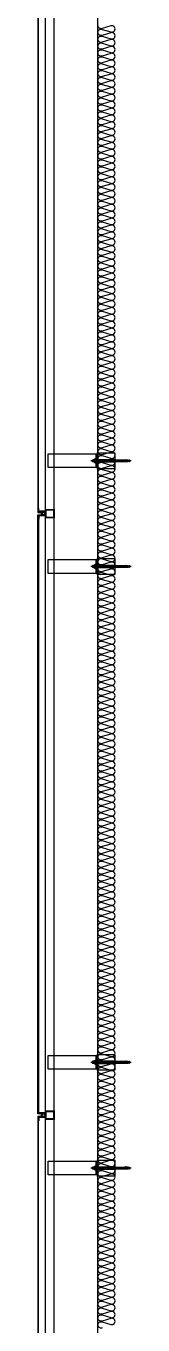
# Model space of a CAD drawing. Header units: millimetres. Extents: x 19868 to 801382, y -4805 to 85279.
# Drawn here: x 748038 to 748582, y 58958 to 66516 of the extents above; entities that cross this region are included whole.
import ezdxf

# ---------------------------------------------------------------- set-up
doc = ezdxf.new("R2010")
doc.units = ezdxf.units.MM
doc.header["$LTSCALE"] = 250
for name, color, linetype in [('A-ETC-8', 8, 'Continuous'), ('A-FIN', 6, 'Continuous'), ('ISL', 251, 'Continuous')]:
    doc.layers.add(name, color=color, linetype=linetype)

# ---------------------------------------------------------------- blocks, each defined once
blk = doc.blocks.new('A$C632c858f')
at = {"layer": 'A-ETC-8'}
blk.add_arc((-2.8, 0), 24, 341.82483, 18.17517, dxfattribs=at)
blk.add_ellipse((34, 0), major_axis=(7.59, 0), ratio=0.987937, dxfattribs=at)
blk = doc.blocks.new('A$Cae507117')
at = {"layer": 'A-ETC-8'}
for points in [[(-50, 0), (-50, -50), (0, -50), (0, 0)], [(-46.8, -3.2), (-46.8, -46.8), (-3.2, -46.8), (-3.2, -3.2)]]:
    blk.add_lwpolyline(points, close=True, dxfattribs=at)
blk = doc.blocks.new('너트 M12')
for p, q in [((-9, 0), (9, 0)), ((-9.5, -9), (-9.5, -0.5)), ((9, -9.5), (-9, -9.5)), ((0, -8.3), (0, -1.2)), ((9.5, -0.5), (9.5, -9))]:
    blk.add_line(p, q)
for centre, start, end in [((-9, -0.5), 90, 180), ((-9, -9), 180, 270), ((9, -0.5), 0, 90), ((9, -9), 270, 0)]:
    blk.add_arc(centre, 0.5, start, end)
at = {"extrusion": (0, 0, -1)}
for centre, major_axis, ratio, start_param, end_param in [((-4.8, -0.9), (-4.75, 0.31), 0.185359, -0.024388, 3.141593), ((4.8, -0.9), (4.75, 0.31), 0.185108, 3.141593, 6.30754), ((-4.8, -8.6), (4.75, 0.31), 0.187111, 0, 3.166211), ((4.8, -8.6), (-4.75, 0.31), 0.185991, 3.117121, 6.283185)]:
    blk.add_ellipse(centre, major_axis=major_axis, ratio=ratio, start_param=start_param, end_param=end_param, dxfattribs=at)
blk = doc.blocks.new('A$C5ebcaad0')
at = {"layer": 'A-ETC-8'}
for p, q in [((-449, -225), (-214, -225)), ((-439, -220.5), (-439, -229.5)), ((-437, -219), (-437.5, -219)), ((-426, -220.5), (-437, -219)), ((-431.6, -219.7), (-431.6, -221.5)), ((-431.1, -222.3), (-429.3, -223.5)), ((-431.1, -227.7), (-429.3, -226.5)), ((-415.6, -218.7), (-430.6, -218.7)), ((-421.1, -224), (-427.7, -224)), ((-421.1, -226), (-427.7, -226)), ((-426, -220.5), (-412, -220.5)), ((-420.6, -223.5), (-420.6, -223)), ((-420.6, -227), (-420.6, -226.5)), ((-416.6, -227), (-416.6, -223)), ((-415.6, -218.7), (-412.6, -218.7)), ((-412.6, -218.7), (-412.6, -231.2)), ((-412, -231), (-412, -219)), ((-409, -219), (-412, -219)), ((-409, -231), (-409, -219)), ((-355, -219), (-409, -219)), ((-355, -219), (-245.5, -219)), ((-234, -219), (-225.5, -219)), ((-234, -220.5), (-224, -220.5)), ((-225.5, -231), (-225.5, -219)), ((-224, -220.5), (-225.5, -219)), ((-224, -229.5), (-224, -220.5)), ((-437.5, -231), (-437, -231)), ((-437, -231), (-426, -229.5)), ((-431.6, -228.5), (-431.6, -230.2)), ((-430.6, -231.2), (-415.6, -231.2)), ((-426, -229.5), (-412, -229.5)), ((-415.6, -231.2), (-412.6, -231.2)), ((-412, -231), (-409, -231)), ((-409, -231), (-355, -231)), ((-245.5, -231), (-355, -231)), ((-234.2, -229.5), (-224, -229.5)), ((-234, -231), (-225.5, -231)), ((-224, -229.5), (-225.5, -231))]:
    blk.add_line(p, q, dxfattribs=at)
for points in [[(-255, -180.5), (-255, -269.5), (-355, -269.5), (-355, -180.5)], [(33.5, -185), (-251.5, -185), (-251.5, -265), (33.5, -265)], [(-251.5, -265), (-245.5, -265), (-245.5, -185), (-251.5, -185)], [(-245.5, -210), (-245.5, -240), (-243.5, -240), (-243.5, -210)]]:
    blk.add_lwpolyline(points, close=True, dxfattribs=at)
blk.add_lwpolyline([(-251.5, -177.5), (-251.5, -272.5, -0.414214), (-252.5, -273.5), (-255, -273.5), (-255, -176.5), (-252.5, -176.5, -0.414214)], format="xyb", close=True, dxfattribs=at)
for centre, radius, start, end in [((-437.5, -220.5), 1.5, 90, 180), ((-430.6, -219.7), 1, 90, 180), ((-430.6, -221.5), 1, 180, 236.30993), ((-427.7, -221), 3, 236.30993, 270), ((-427.7, -229), 3, 90, 123.69007), ((-421.1, -223.5), 0.5, 270, 0), ((-421.1, -226.5), 0.5, 0, 90), ((-418.6, -223), 2, 90, 180), ((-418.6, -223), 2, 0, 90), ((-437.5, -229.5), 1.5, 180, 270), ((-430.6, -228.5), 1, 123.69007, 180), ((-430.6, -230.2), 1, 180, 270), ((-418.6, -227), 2, 180, 270), ((-418.6, -227), 2, 270, 0)]:
    blk.add_arc(centre, radius, start, end, dxfattribs=at)
at = {"layer": 'A-ETC-8', "xscale": -1, "rotation": 90}
blk.add_blockref('너트 M12', (-243.5, -225), dxfattribs=at)

msp = doc.modelspace()

# ---------------------------------------------------------------- linework, layer by layer
at = {"layer": 'A-ETC-8'}
for p, q in [((748083.2, 51538.9, 0), (748083.2, 76146.7)), ((748133.2, 51538.9, 0), (748133.2, 76146.7))]:
    msp.add_line(p, q, dxfattribs=at)
for points in [[(748046.2, 63690.4), (748081.2, 63690.4), (748081.2, 63679.4), (748083.2, 63679.4), (748083.2, 63692.4), (748047.9, 63692.4, 0.226541), (748044.2, 63696.1), (748044.2, 63710.8), (748042.2, 63710.8), (748042.2, 63694.4, -0.414214)], [(748046.2, 63667.4), (748081.2, 63667.4), (748081.2, 63678.4), (748083.2, 63678.4), (748083.2, 63665.4), (748047.9, 63665.4, -0.226541), (748044.2, 63661.8), (748044.2, 63647.1), (748042.2, 63647.1), (748042.2, 63663.4, 0.414214)], [(748046.2, 60190.4), (748081.2, 60190.4), (748081.2, 60179.4), (748083.2, 60179.4), (748083.2, 60192.4), (748047.9, 60192.4, 0.226541), (748044.2, 60196.1), (748044.2, 60210.8), (748042.2, 60210.8), (748042.2, 60194.4, -0.414214)], [(748046.2, 60167.4), (748081.2, 60167.4), (748081.2, 60178.4), (748083.2, 60178.4), (748083.2, 60165.4), (748047.9, 60165.4, -0.226541), (748044.2, 60161.8), (748044.2, 60147.1), (748042.2, 60147.1), (748042.2, 60163.4, 0.414214)]]:
    msp.add_lwpolyline(points, format="xyb", close=True, dxfattribs=at)
at = {"layer": 'A-FIN'}
for points in [[(748079.2, 67167.4), (748079.2, 67171.4), (748038.2, 67171.4), (748038.2, 63686.4), (748079.2, 63686.4), (748079.2, 63690.4), (748042.2, 63690.4), (748042.2, 67167.4), (748079.2, 67167.4)], [(748079.2, 60190.4), (748079.2, 60186.4), (748038.2, 60186.4), (748038.2, 63671.4), (748079.2, 63671.4), (748079.2, 63667.4), (748042.2, 63667.4), (748042.2, 60190.4), (748079.2, 60190.4)], [(748079.2, 60167.4), (748079.2, 60171.4), (748038.2, 60171.4), (748038.2, 56436.4), (748079.2, 56436.4), (748079.2, 56440.4), (748042.2, 56440.4), (748042.2, 60167.4), (748079.2, 60167.4)]]:
    msp.add_lwpolyline(points, close=True, dxfattribs=at)
at = {"layer": 'ISL'}
msp.add_line((748388.2, 51518.9, 0), (748388.2, 76128.9), dxfattribs=at)
at = {"layer": 'ISL', "elevation": 0}
msp.add_lwpolyline([(748412.4, 58941.3, -0.509267), (748388.2, 58959, -0.509267), (748412.4, 58976.6), (748464, 58961.3, 1.372593), (748464, 58996.6), (748412.4, 58981.3, -0.509267), (748388.2, 58999, -0.509267), (748412.4, 59016.6), (748464, 59001.3, 1.372593), (748464, 59036.6), (748412.4, 59021.3, -0.509267), (748388.2, 59039, -0.509267), (748412.4, 59056.6), (748464, 59041.3, 1.372593), (748464, 59076.6), (748412.4, 59061.3, -0.509267), (748388.2, 59079, -0.509267), (748412.4, 59096.6), (748464, 59081.3, 1.372593), (748464, 59116.6), (748412.4, 59101.3, -0.509267), (748388.2, 59119, -0.509267), (748412.4, 59136.6), (748464, 59121.3, 1.372593), (748464, 59156.6), (748412.4, 59141.3, -0.509267), (748388.2, 59159, -0.509267), (748412.4, 59176.6), (748464, 59161.3, 1.372593), (748464, 59196.6), (748412.4, 59181.3, -0.509267), (748388.2, 59199, -0.509267), (748412.4, 59216.6), (748464, 59201.3, 1.372593), (748464, 59236.6), (748412.4, 59221.3, -0.509267), (748388.2, 59239, -0.509267), (748412.4, 59256.6), (748464, 59241.3, 1.372593), (748464, 59276.6), (748412.4, 59261.3, -0.509267), (748388.2, 59279, -0.509267), (748412.4, 59296.6), (748464, 59281.3, 1.372593), (748464, 59316.6), (748412.4, 59301.3, -0.509267), (748388.2, 59319, -0.509267), (748412.4, 59336.6), (748464, 59321.3, 1.372593), (748464, 59356.6), (748412.4, 59341.3, -0.509267), (748388.2, 59359, -0.509267), (748412.4, 59376.6), (748464, 59361.3, 1.372593), (748464, 59396.6), (748412.4, 59381.3, -0.509267), (748388.2, 59399, -0.509267), (748412.4, 59416.6), (748464, 59401.3, 1.372593), (748464, 59436.6), (748412.4, 59421.3, -0.509267), (748388.2, 59439, -0.509267), (748412.4, 59456.6), (748464, 59441.3, 1.372593), (748464, 59476.6), (748412.4, 59461.3, -0.509267), (748388.2, 59479, -0.509267), (748412.4, 59496.6), (748464, 59481.3, 1.372593), (748464, 59516.6), (748412.4, 59501.3, -0.509267), (748388.2, 59519, -0.509267), (748412.4, 59536.6), (748464, 59521.3, 1.372593), (748464, 59556.6), (748412.4, 59541.3, -0.509267), (748388.2, 59559, -0.509267), (748412.4, 59576.6), (748464, 59561.3, 1.372593), (748464, 59596.6), (748412.4, 59581.3, -0.509267), (748388.2, 59599, -0.509267), (748412.4, 59616.6), (748464, 59601.3, 1.372593), (748464, 59636.6), (748412.4, 59621.3, -0.509267), (748388.2, 59639, -0.509267), (748412.4, 59656.6), (748464, 59641.3, 1.372593), (748464, 59676.6), (748412.4, 59661.3, -0.509267), (748388.2, 59679, -0.509267), (748412.4, 59696.6), (748464, 59681.3, 1.372593), (748464, 59716.6), (748412.4, 59701.3, -0.509267), (748388.2, 59719, -0.509267), (748412.4, 59736.6), (748464, 59721.3, 1.372593), (748464, 59756.6), (748412.4, 59741.3, -0.509267), (748388.2, 59759, -0.509267), (748412.4, 59776.6), (748464, 59761.3, 1.372593), (748464, 59796.6), (748412.4, 59781.3, -0.509267), (748388.2, 59799, -0.509267), (748412.4, 59816.6), (748464, 59801.3, 1.372593), (748464, 59836.6), (748412.4, 59821.3, -0.509267), (748388.2, 59839, -0.509267), (748412.4, 59856.6), (748464, 59841.3, 1.372593), (748464, 59876.6), (748412.4, 59861.3, -0.509267), (748388.2, 59879, -0.509267), (748412.4, 59896.6), (748464, 59881.3, 1.372593), (748464, 59916.6), (748412.4, 59901.3, -0.509267), (748388.2, 59919, -0.509267), (748412.4, 59936.6), (748464, 59921.3, 1.372593), (748464, 59956.6), (748412.4, 59941.3, -0.509267), (748388.2, 59959, -0.509267), (748412.4, 59976.6), (748464, 59961.3, 1.372593), (748464, 59996.6), (748412.4, 59981.3, -0.509267), (748388.2, 59999, -0.509267), (748412.4, 60016.6), (748464, 60001.3, 1.372593), (748464, 60036.6), (748412.4, 60021.3, -0.509267), (748388.2, 60039, -0.509267), (748412.4, 60056.6), (748464, 60041.3, 1.372593), (748464, 60076.6), (748412.4, 60061.3, -0.509267), (748388.2, 60079, -0.509267), (748412.4, 60096.6), (748464, 60081.3, 1.372593), (748464, 60116.6), (748412.4, 60101.3, -0.509267), (748388.2, 60119, -0.509267), (748412.4, 60136.6), (748464, 60121.3, 1.372593), (748464, 60156.6), (748412.4, 60141.3, -0.509267), (748388.2, 60159, -0.509267), (748412.4, 60176.6), (748464, 60161.3, 1.372593), (748464, 60196.6), (748412.4, 60181.3, -0.509267), (748388.2, 60199, -0.509267), (748412.4, 60216.6), (748464, 60201.3, 1.372593), (748464, 60236.6), (748412.4, 60221.3, -0.509267), (748388.2, 60239, -0.509267), (748412.4, 60256.6), (748464, 60241.3, 1.372593), (748464, 60276.6), (748412.4, 60261.3, -0.509267), (748388.2, 60279, -0.509267), (748412.4, 60296.6), (748464, 60281.3, 1.372593), (748464, 60316.6), (748412.4, 60301.3, -0.509267), (748388.2, 60319, -0.509267), (748412.4, 60336.6), (748464, 60321.3, 1.372593), (748464, 60356.6), (748412.4, 60341.3, -0.509267), (748388.2, 60359, -0.509267), (748412.4, 60376.6), (748464, 60361.3, 1.372593), (748464, 60396.6), (748412.4, 60381.3, -0.509267), (748388.2, 60399, -0.509267), (748412.4, 60416.6), (748464, 60401.3, 1.372593), (748464, 60436.6), (748412.4, 60421.3, -0.509267), (748388.2, 60439, -0.509267), (748412.4, 60456.6), (748464, 60441.3, 1.372593), (748464, 60476.6), (748412.4, 60461.3, -0.509267), (748388.2, 60479, -0.509267), (748412.4, 60496.6), (748464, 60481.3, 1.372593), (748464, 60516.6), (748412.4, 60501.3, -0.509267), (748388.2, 60519, -0.509267), (748412.4, 60536.6), (748464, 60521.3, 1.372593), (748464, 60556.6), (748412.4, 60541.3, -0.509267), (748388.2, 60559, -0.509267), (748412.4, 60576.6), (748464, 60561.3, 1.372593), (748464, 60596.6), (748412.4, 60581.3, -0.509267), (748388.2, 60599, -0.509267), (748412.4, 60616.6), (748464, 60601.3, 1.372593), (748464, 60636.6), (748412.4, 60621.3, -0.509267), (748388.2, 60639, -0.509267), (748412.4, 60656.6), (748464, 60641.3, 1.372593), (748464, 60676.6), (748412.4, 60661.3, -0.509267), (748388.2, 60679, -0.509267), (748412.4, 60696.6), (748464, 60681.3, 1.372593), (748464, 60716.6), (748412.4, 60701.3, -0.509267), (748388.2, 60719, -0.509267), (748412.4, 60736.6), (748464, 60721.3, 1.372593), (748464, 60756.6), (748412.4, 60741.3, -0.509267), (748388.2, 60759, -0.509267), (748412.4, 60776.6), (748464, 60761.3, 1.372593), (748464, 60796.6), (748412.4, 60781.3, -0.509267), (748388.2, 60799, -0.509267), (748412.4, 60816.6), (748464, 60801.3, 1.372593), (748464, 60836.6), (748412.4, 60821.3, -0.509267), (748388.2, 60839, -0.509267), (748412.4, 60856.6), (748464, 60841.3, 1.372593), (748464, 60876.6), (748412.4, 60861.3, -0.509267), (748388.2, 60879, -0.509267), (748412.4, 60896.6), (748464, 60881.3, 1.372593), (748464, 60916.6), (748412.4, 60901.3, -0.509267), (748388.2, 60919, -0.509267), (748412.4, 60936.6), (748464, 60921.3, 1.372593), (748464, 60956.6), (748412.4, 60941.3, -0.509267), (748388.2, 60959, -0.509267), (748412.4, 60976.6), (748464, 60961.3, 1.372593), (748464, 60996.6), (748412.4, 60981.3, -0.509267), (748388.2, 60999, -0.509267), (748412.4, 61016.6), (748464, 61001.3, 1.372593), (748464, 61036.6), (748412.4, 61021.3, -0.509267), (748388.2, 61039, -0.509267), (748412.4, 61056.6), (748464, 61041.3, 1.372593), (748464, 61076.6), (748412.4, 61061.3, -0.509267), (748388.2, 61079, -0.509267), (748412.4, 61096.6), (748464, 61081.3, 1.372593), (748464, 61116.6), (748412.4, 61101.3, -0.509267), (748388.2, 61119, -0.509267), (748412.4, 61136.6), (748464, 61121.3, 1.372593), (748464, 61156.6), (748412.4, 61141.3, -0.509267), (748388.2, 61159, -0.509267), (748412.4, 61176.6), (748464, 61161.3, 1.372593), (748464, 61196.6), (748412.4, 61181.3, -0.509267), (748388.2, 61199, -0.509267), (748412.4, 61216.6), (748464, 61201.3, 1.372593), (748464, 61236.6), (748412.4, 61221.3, -0.509267), (748388.2, 61239, -0.509267), (748412.4, 61256.6), (748464, 61241.3, 1.372593), (748464, 61276.6), (748412.4, 61261.3, -0.509267), (748388.2, 61279, -0.509267), (748412.4, 61296.6), (748464, 61281.3, 1.372593), (748464, 61316.6), (748412.4, 61301.3, -0.509267), (748388.2, 61319, -0.509267), (748412.4, 61336.6), (748464, 61321.3, 1.372593), (748464, 61356.6), (748412.4, 61341.3, -0.509267), (748388.2, 61359, -0.509267), (748412.4, 61376.6), (748464, 61361.3, 1.372593), (748464, 61396.6), (748412.4, 61381.3, -0.509267), (748388.2, 61399, -0.509267), (748412.4, 61416.6), (748464, 61401.3, 1.372593), (748464, 61436.6), (748412.4, 61421.3, -0.509267), (748388.2, 61439, -0.509267), (748412.4, 61456.6), (748464, 61441.3, 1.372593), (748464, 61476.6), (748412.4, 61461.3, -0.509267), (748388.2, 61479, -0.509267), (748412.4, 61496.6), (748464, 61481.3, 1.372593), (748464, 61516.6), (748412.4, 61501.3, -0.509267), (748388.2, 61519, -0.509267), (748412.4, 61536.6), (748464, 61521.3, 1.372593), (748464, 61556.6), (748412.4, 61541.3, -0.509267), (748388.2, 61559, -0.509267), (748412.4, 61576.6), (748464, 61561.3, 1.372593), (748464, 61596.6), (748412.4, 61581.3, -0.509267), (748388.2, 61599, -0.509267), (748412.4, 61616.6), (748464, 61601.3, 1.372593), (748464, 61636.6), (748412.4, 61621.3, -0.509267), (748388.2, 61639, -0.509267), (748412.4, 61656.6), (748464, 61641.3, 1.372593), (748464, 61676.6), (748412.4, 61661.3, -0.509267), (748388.2, 61679, -0.509267), (748412.4, 61696.6), (748464, 61681.3, 1.372593), (748464, 61716.6), (748412.4, 61701.3, -0.509267), (748388.2, 61719, -0.509267), (748412.4, 61736.6), (748464, 61721.3, 1.372593), (748464, 61756.6), (748412.4, 61741.3, -0.509267), (748388.2, 61759, -0.509267), (748412.4, 61776.6), (748464, 61761.3, 1.372593), (748464, 61796.6), (748412.4, 61781.3, -0.509267), (748388.2, 61799, -0.509267), (748412.4, 61816.6), (748464, 61801.3, 1.372593), (748464, 61836.6), (748412.4, 61821.3, -0.509267), (748388.2, 61839, -0.509267), (748412.4, 61856.6), (748464, 61841.3, 1.372593), (748464, 61876.6), (748412.4, 61861.3, -0.509267), (748388.2, 61879, -0.509267), (748412.4, 61896.6), (748464, 61881.3, 1.372593), (748464, 61916.6), (748412.4, 61901.3, -0.509267), (748388.2, 61919, -0.509267), (748412.4, 61936.6), (748464, 61921.3, 1.372593), (748464, 61956.6), (748412.4, 61941.3, -0.509267), (748388.2, 61959, -0.509267), (748412.4, 61976.6), (748464, 61961.3, 1.372593), (748464, 61996.6), (748412.4, 61981.3, -0.509267), (748388.2, 61999, -0.509267), (748412.4, 62016.6), (748464, 62001.3, 1.372593), (748464, 62036.6), (748412.4, 62021.3, -0.509267), (748388.2, 62039, -0.509267), (748412.4, 62056.6), (748464, 62041.3, 1.372593), (748464, 62076.6), (748412.4, 62061.3, -0.509267), (748388.2, 62079, -0.509267), (748412.4, 62096.6), (748464, 62081.3, 1.372593), (748464, 62116.6), (748412.4, 62101.3, -0.509267), (748388.2, 62119, -0.509267), (748412.4, 62136.6), (748464, 62121.3, 1.372593), (748464, 62156.6), (748412.4, 62141.3, -0.509267), (748388.2, 62159, -0.509267), (748412.4, 62176.6), (748464, 62161.3, 1.372593), (748464, 62196.6), (748412.4, 62181.3, -0.509267), (748388.2, 62199, -0.509267), (748412.4, 62216.6), (748464, 62201.3, 1.372593), (748464, 62236.6), (748412.4, 62221.3, -0.509267), (748388.2, 62239, -0.509267), (748412.4, 62256.6), (748464, 62241.3, 1.372593), (748464, 62276.6), (748412.4, 62261.3, -0.509267), (748388.2, 62279, -0.509267), (748412.4, 62296.6), (748464, 62281.3, 1.372593), (748464, 62316.6), (748412.4, 62301.3, -0.509267), (748388.2, 62319, -0.509267), (748412.4, 62336.6), (748464, 62321.3, 1.372593), (748464, 62356.6), (748412.4, 62341.3, -0.509267), (748388.2, 62359, -0.509267), (748412.4, 62376.6), (748464, 62361.3, 1.372593), (748464, 62396.6), (748412.4, 62381.3, -0.509267), (748388.2, 62399, -0.509267), (748412.4, 62416.6), (748464, 62401.3, 1.372593), (748464, 62436.6), (748412.4, 62421.3, -0.509267), (748388.2, 62439, -0.509267), (748412.4, 62456.6), (748464, 62441.3, 1.372593), (748464, 62476.6), (748412.4, 62461.3, -0.509267), (748388.2, 62479, -0.509267), (748412.4, 62496.6), (748464, 62481.3, 1.372593), (748464, 62516.6), (748412.4, 62501.3, -0.509267), (748388.2, 62519, -0.509267), (748412.4, 62536.6), (748464, 62521.3, 1.372593), (748464, 62556.6), (748412.4, 62541.3, -0.509267), (748388.2, 62559, -0.509267), (748412.4, 62576.6), (748464, 62561.3, 1.372593), (748464, 62596.6), (748412.4, 62581.3, -0.509267), (748388.2, 62599, -0.509267), (748412.4, 62616.6), (748464, 62601.3, 1.372593), (748464, 62636.6), (748412.4, 62621.3, -0.509267), (748388.2, 62639, -0.509267), (748412.4, 62656.6), (748464, 62641.3, 1.372593), (748464, 62676.6), (748412.4, 62661.3, -0.509267), (748388.2, 62679, -0.509267), (748412.4, 62696.6), (748464, 62681.3, 1.372593), (748464, 62716.6), (748412.4, 62701.3, -0.509267), (748388.2, 62719, -0.509267), (748412.4, 62736.6), (748464, 62721.3, 1.372593), (748464, 62756.6), (748412.4, 62741.3, -0.509267), (748388.2, 62759, -0.509267), (748412.4, 62776.6), (748464, 62761.3, 1.372593), (748464, 62796.6), (748412.4, 62781.3, -0.509267), (748388.2, 62799, -0.509267), (748412.4, 62816.6), (748464, 62801.3, 1.372593), (748464, 62836.6), (748412.4, 62821.3, -0.509267), (748388.2, 62839, -0.509267), (748412.4, 62856.6), (748464, 62841.3, 1.372593), (748464, 62876.6), (748412.4, 62861.3, -0.509267), (748388.2, 62879, -0.509267), (748412.4, 62896.6), (748464, 62881.3, 1.372593), (748464, 62916.6), (748412.4, 62901.3, -0.509267), (748388.2, 62919, -0.509267), (748412.4, 62936.6), (748464, 62921.3, 1.372593), (748464, 62956.6), (748412.4, 62941.3, -0.509267), (748388.2, 62959, -0.509267), (748412.4, 62976.6), (748464, 62961.3, 1.372593), (748464, 62996.6), (748412.4, 62981.3, -0.509267), (748388.2, 62999, -0.509267), (748412.4, 63016.6), (748464, 63001.3, 1.372593), (748464, 63036.6), (748412.4, 63021.3, -0.509267), (748388.2, 63039, -0.509267), (748412.4, 63056.6), (748464, 63041.3, 1.372593), (748464, 63076.6), (748412.4, 63061.3, -0.509267), (748388.2, 63079, -0.509267), (748412.4, 63096.6), (748464, 63081.3, 1.372593), (748464, 63116.6), (748412.4, 63101.3, -0.509267), (748388.2, 63119, -0.509267), (748412.4, 63136.6), (748464, 63121.3, 1.372593), (748464, 63156.6), (748412.4, 63141.3, -0.509267), (748388.2, 63159, -0.509267), (748412.4, 63176.6), (748464, 63161.3, 1.372593), (748464, 63196.6), (748412.4, 63181.3, -0.509267), (748388.2, 63199, -0.509267), (748412.4, 63216.6), (748464, 63201.3, 1.372593), (748464, 63236.6), (748412.4, 63221.3, -0.509267), (748388.2, 63239, -0.509267), (748412.4, 63256.6), (748464, 63241.3, 1.372593), (748464, 63276.6), (748412.4, 63261.3, -0.509267), (748388.2, 63279, -0.509267), (748412.4, 63296.6), (748464, 63281.3, 1.372593), (748464, 63316.6), (748412.4, 63301.3, -0.509267), (748388.2, 63319, -0.509267), (748412.4, 63336.6), (748464, 63321.3, 1.372593), (748464, 63356.6), (748412.4, 63341.3, -0.509267), (748388.2, 63359, -0.509267), (748412.4, 63376.6), (748464, 63361.3, 1.372593), (748464, 63396.6), (748412.4, 63381.3, -0.509267), (748388.2, 63399, -0.509267), (748412.4, 63416.6), (748464, 63401.3, 1.372593), (748464, 63436.6), (748412.4, 63421.3, -0.509267), (748388.2, 63439, -0.509267), (748412.4, 63456.6), (748464, 63441.3, 1.372593), (748464, 63476.6), (748412.4, 63461.3, -0.509267), (748388.2, 63479, -0.509267), (748412.4, 63496.6), (748464, 63481.3, 1.372593), (748464, 63516.6), (748412.4, 63501.3, -0.509267), (748388.2, 63519, -0.509267), (748412.4, 63536.6), (748464, 63521.3, 1.372593), (748464, 63556.6), (748412.4, 63541.3, -0.509267), (748388.2, 63559, -0.509267), (748412.4, 63576.6), (748464, 63561.3, 1.372593), (748464, 63596.6), (748412.4, 63581.3, -0.509267), (748388.2, 63599, -0.509267), (748412.4, 63616.6), (748464, 63601.3, 1.372593), (748464, 63636.6), (748412.4, 63621.3, -0.509267), (748388.2, 63639, -0.509267), (748412.4, 63656.6), (748464, 63641.3, 1.372593), (748464, 63676.6), (748412.4, 63661.3, -0.509267), (748388.2, 63679, -0.509267), (748412.4, 63696.6), (748464, 63681.3, 1.372593), (748464, 63716.6), (748412.4, 63701.3, -0.509267), (748388.2, 63719, -0.509267), (748412.4, 63736.6), (748464, 63721.3, 1.372593), (748464, 63756.6), (748412.4, 63741.3, -0.509267), (748388.2, 63759, -0.509267), (748412.4, 63776.6), (748464, 63761.3, 1.372593), (748464, 63796.6), (748412.4, 63781.3, -0.509267), (748388.2, 63799, -0.509267), (748412.4, 63816.6), (748464, 63801.3, 1.372593), (748464, 63836.6), (748412.4, 63821.3, -0.509267), (748388.2, 63839, -0.509267), (748412.4, 63856.6), (748464, 63841.3, 1.372593), (748464, 63876.6), (748412.4, 63861.3, -0.509267), (748388.2, 63879, -0.509267), (748412.4, 63896.6), (748464, 63881.3, 1.372593), (748464, 63916.6), (748412.4, 63901.3, -0.509267), (748388.2, 63919, -0.509267), (748412.4, 63936.6), (748464, 63921.3, 1.372593), (748464, 63956.6), (748412.4, 63941.3, -0.509267), (748388.2, 63959, -0.509267), (748412.4, 63976.6), (748464, 63961.3, 1.372593), (748464, 63996.6), (748412.4, 63981.3, -0.509267), (748388.2, 63999, -0.509267), (748412.4, 64016.6), (748464, 64001.3, 1.372593), (748464, 64036.6), (748412.4, 64021.3, -0.509267), (748388.2, 64039, -0.509267), (748412.4, 64056.6), (748464, 64041.3, 1.372593), (748464, 64076.6), (748412.4, 64061.3, -0.509267), (748388.2, 64079, -0.509267), (748412.4, 64096.6), (748464, 64081.3, 1.372593), (748464, 64116.6), (748412.4, 64101.3, -0.509267), (748388.2, 64119, -0.509267), (748412.4, 64136.6), (748464, 64121.3, 1.372593), (748464, 64156.6), (748412.4, 64141.3, -0.509267), (748388.2, 64159, -0.509267), (748412.4, 64176.6), (748464, 64161.3, 1.372593), (748464, 64196.6), (748412.4, 64181.3, -0.509267), (748388.2, 64199, -0.509267), (748412.4, 64216.6), (748464, 64201.3, 1.372593), (748464, 64236.6), (748412.4, 64221.3, -0.509267), (748388.2, 64239, -0.509267), (748412.4, 64256.6), (748464, 64241.3, 1.372593), (748464, 64276.6), (748412.4, 64261.3, -0.509267), (748388.2, 64279, -0.509267), (748412.4, 64296.6), (748464, 64281.3, 1.372593), (748464, 64316.6), (748412.4, 64301.3, -0.509267), (748388.2, 64319, -0.509267), (748412.4, 64336.6), (748464, 64321.3, 1.372593), (748464, 64356.6), (748412.4, 64341.3, -0.509267), (748388.2, 64359, -0.509267), (748412.4, 64376.6), (748464, 64361.3, 1.372593), (748464, 64396.6), (748412.4, 64381.3, -0.509267), (748388.2, 64399, -0.509267), (748412.4, 64416.6), (748464, 64401.3, 1.372593), (748464, 64436.6), (748412.4, 64421.3, -0.509267), (748388.2, 64439, -0.509267), (748412.4, 64456.6), (748464, 64441.3, 1.372593), (748464, 64476.6), (748412.4, 64461.3, -0.509267), (748388.2, 64479, -0.509267), (748412.4, 64496.6), (748464, 64481.3, 1.372593), (748464, 64516.6), (748412.4, 64501.3, -0.509267), (748388.2, 64519, -0.509267), (748412.4, 64536.6), (748464, 64521.3, 1.372593), (748464, 64556.6), (748412.4, 64541.3, -0.509267), (748388.2, 64559, -0.509267), (748412.4, 64576.6), (748464, 64561.3, 1.372593), (748464, 64596.6), (748412.4, 64581.3, -0.509267), (748388.2, 64599, -0.509267), (748412.4, 64616.6), (748464, 64601.3, 1.372593), (748464, 64636.6), (748412.4, 64621.3, -0.509267), (748388.2, 64639, -0.509267), (748412.4, 64656.6), (748464, 64641.3, 1.372593), (748464, 64676.6), (748412.4, 64661.3, -0.509267), (748388.2, 64679, -0.509267), (748412.4, 64696.6), (748464, 64681.3, 1.372593), (748464, 64716.6), (748412.4, 64701.3, -0.509267), (748388.2, 64719, -0.509267), (748412.4, 64736.6), (748464, 64721.3, 1.372593), (748464, 64756.6), (748412.4, 64741.3, -0.509267), (748388.2, 64759, -0.509267), (748412.4, 64776.6), (748464, 64761.3, 1.372593), (748464, 64796.6), (748412.4, 64781.3, -0.509267), (748388.2, 64799, -0.509267), (748412.4, 64816.6), (748464, 64801.3, 1.372593), (748464, 64836.6), (748412.4, 64821.3, -0.509267), (748388.2, 64839, -0.509267), (748412.4, 64856.6), (748464, 64841.3, 1.372593), (748464, 64876.6), (748412.4, 64861.3, -0.509267), (748388.2, 64879, -0.509267), (748412.4, 64896.6), (748464, 64881.3, 1.372593), (748464, 64916.6), (748412.4, 64901.3, -0.509267), (748388.2, 64919, -0.509267), (748412.4, 64936.6), (748464, 64921.3, 1.372593), (748464, 64956.6), (748412.4, 64941.3, -0.509267), (748388.2, 64959, -0.509267), (748412.4, 64976.6), (748464, 64961.3, 1.372593), (748464, 64996.6), (748412.4, 64981.3, -0.509267), (748388.2, 64999, -0.509267), (748412.4, 65016.6), (748464, 65001.3, 1.372593), (748464, 65036.6), (748412.4, 65021.3, -0.509267), (748388.2, 65039, -0.509267), (748412.4, 65056.6), (748464, 65041.3, 1.372593), (748464, 65076.6), (748412.4, 65061.3, -0.509267), (748388.2, 65079, -0.509267), (748412.4, 65096.6), (748464, 65081.3, 1.372593), (748464, 65116.6), (748412.4, 65101.3, -0.509267), (748388.2, 65119, -0.509267), (748412.4, 65136.6), (748464, 65121.3, 1.372593), (748464, 65156.6), (748412.4, 65141.3, -0.509267), (748388.2, 65159, -0.509267), (748412.4, 65176.6), (748464, 65161.3, 1.372593), (748464, 65196.6), (748412.4, 65181.3, -0.509267), (748388.2, 65199, -0.509267), (748412.4, 65216.6), (748464, 65201.3, 1.372593), (748464, 65236.6), (748412.4, 65221.3, -0.509267), (748388.2, 65239, -0.509267), (748412.4, 65256.6), (748464, 65241.3, 1.372593), (748464, 65276.6), (748412.4, 65261.3, -0.509267), (748388.2, 65279, -0.509267), (748412.4, 65296.6), (748464, 65281.3, 1.372593), (748464, 65316.6), (748412.4, 65301.3, -0.509267), (748388.2, 65319, -0.509267), (748412.4, 65336.6), (748464, 65321.3, 1.372593), (748464, 65356.6), (748412.4, 65341.3, -0.509267), (748388.2, 65359, -0.509267), (748412.4, 65376.6), (748464, 65361.3, 1.372593), (748464, 65396.6), (748412.4, 65381.3, -0.509267), (748388.2, 65399, -0.509267), (748412.4, 65416.6), (748464, 65401.3, 1.372593), (748464, 65436.6), (748412.4, 65421.3, -0.509267), (748388.2, 65439, -0.509267), (748412.4, 65456.6), (748464, 65441.3, 1.372593), (748464, 65476.6), (748412.4, 65461.3, -0.509267), (748388.2, 65479, -0.509267), (748412.4, 65496.6), (748464, 65481.3, 1.372593), (748464, 65516.6), (748412.4, 65501.3, -0.509267), (748388.2, 65519, -0.509267), (748412.4, 65536.6), (748464, 65521.3, 1.372593), (748464, 65556.6), (748412.4, 65541.3, -0.509267), (748388.2, 65559, -0.509267), (748412.4, 65576.6), (748464, 65561.3, 1.372593), (748464, 65596.6), (748412.4, 65581.3, -0.509267), (748388.2, 65599, -0.509267), (748412.4, 65616.6), (748464, 65601.3, 1.372593), (748464, 65636.6), (748412.4, 65621.3, -0.509267), (748388.2, 65639, -0.509267), (748412.4, 65656.6), (748464, 65641.3, 1.372593), (748464, 65676.6), (748412.4, 65661.3, -0.509267), (748388.2, 65679, -0.509267), (748412.4, 65696.6), (748464, 65681.3, 1.372593), (748464, 65716.6), (748412.4, 65701.3, -0.509267), (748388.2, 65719, -0.509267), (748412.4, 65736.6), (748464, 65721.3, 1.372593), (748464, 65756.6), (748412.4, 65741.3, -0.509267), (748388.2, 65759, -0.509267), (748412.4, 65776.6), (748464, 65761.3, 1.372593), (748464, 65796.6), (748412.4, 65781.3, -0.509267), (748388.2, 65799, -0.509267), (748412.4, 65816.6), (748464, 65801.3, 1.372593), (748464, 65836.6), (748412.4, 65821.3, -0.509267), (748388.2, 65839, -0.509267), (748412.4, 65856.6), (748464, 65841.3, 1.372593), (748464, 65876.6), (748412.4, 65861.3, -0.509267), (748388.2, 65879, -0.509267), (748412.4, 65896.6), (748464, 65881.3, 1.372593), (748464, 65916.6), (748412.4, 65901.3, -0.509267), (748388.2, 65919, -0.509267), (748412.4, 65936.6), (748464, 65921.3, 1.372593), (748464, 65956.6), (748412.4, 65941.3, -0.509267), (748388.2, 65959, -0.509267), (748412.4, 65976.6), (748464, 65961.3, 1.372593), (748464, 65996.6), (748412.4, 65981.3, -0.509267), (748388.2, 65999, -0.509267), (748412.4, 66016.6), (748464, 66001.3, 1.372593), (748464, 66036.6), (748412.4, 66021.3, -0.509267), (748388.2, 66039, -0.509267), (748412.4, 66056.6), (748464, 66041.3, 1.372593), (748464, 66076.6), (748412.4, 66061.3, -0.509267), (748388.2, 66079, -0.509267), (748412.4, 66096.6), (748464, 66081.3, 1.372593), (748464, 66116.6), (748412.4, 66101.3, -0.509267), (748388.2, 66119, -0.509267), (748412.4, 66136.6), (748464, 66121.3, 1.372593), (748464, 66156.6), (748412.4, 66141.3, -0.509267), (748388.2, 66159, -0.509267), (748412.4, 66176.6), (748464, 66161.3, 1.372593), (748464, 66196.6), (748412.4, 66181.3, -0.509267), (748388.2, 66199, -0.509267), (748412.4, 66216.6), (748464, 66201.3, 1.372593), (748464, 66236.6), (748412.4, 66221.3, -0.509267), (748388.2, 66239, -0.509267), (748412.4, 66256.6), (748464, 66241.3, 1.372593), (748464, 66276.6), (748412.4, 66261.3, -0.509267), (748388.2, 66279, -0.509267), (748412.4, 66296.6), (748464, 66281.3, 1.372593), (748464, 66316.6), (748412.4, 66301.3, -0.509267), (748388.2, 66319, -0.509267), (748412.4, 66336.6), (748464, 66321.3, 1.372593), (748464, 66356.6), (748412.4, 66341.3, -0.509267), (748388.2, 66359, -0.509267), (748412.4, 66376.6), (748464, 66361.3, 1.372593), (748464, 66396.6), (748412.4, 66381.3, -0.509267), (748388.2, 66399, -0.509267), (748412.4, 66416.6), (748464, 66401.3, 1.372593), (748464, 66436.6), (748412.4, 66421.3, -0.509267), (748388.2, 66439, -0.509267), (748412.4, 66456.6), (748464, 66441.3, 1.372593), (748464, 66476.6), (748412.4, 66461.3, -0.509267), (748388.2, 66479, -0.509267), (748412.4, 66496.6), (748464, 66481.3, 1.372593), (748464, 66516.6), (748412.4, 66501.3, -0.509267), (748388.2, 66519, -0.509267)], format="xyb", dxfattribs=at)

# ---------------------------------------------------------------- block references
at = {"layer": 'A-ETC-8', "xscale": -1}
for p in [(748133.2, 64211.4), (748133.2, 63596.4), (748133.2, 60711.4), (748133.2, 60096.4)]:
    msp.add_blockref('A$C5ebcaad0', p, dxfattribs=at)
at = {"layer": 'A-ETC-8'}
for p in [(748038.2, 63678.9), (748038.2, 60178.9)]:
    msp.add_blockref('A$C632c858f', p, dxfattribs=at)
at = {"layer": 'A-ETC-8', "xscale": -1, "rotation": 180}
for p in [(748133.2, 63653.9), (748133.2, 60153.9)]:
    msp.add_blockref('A$Cae507117', p, dxfattribs=at)

doc.saveas('drawing.dxf')
